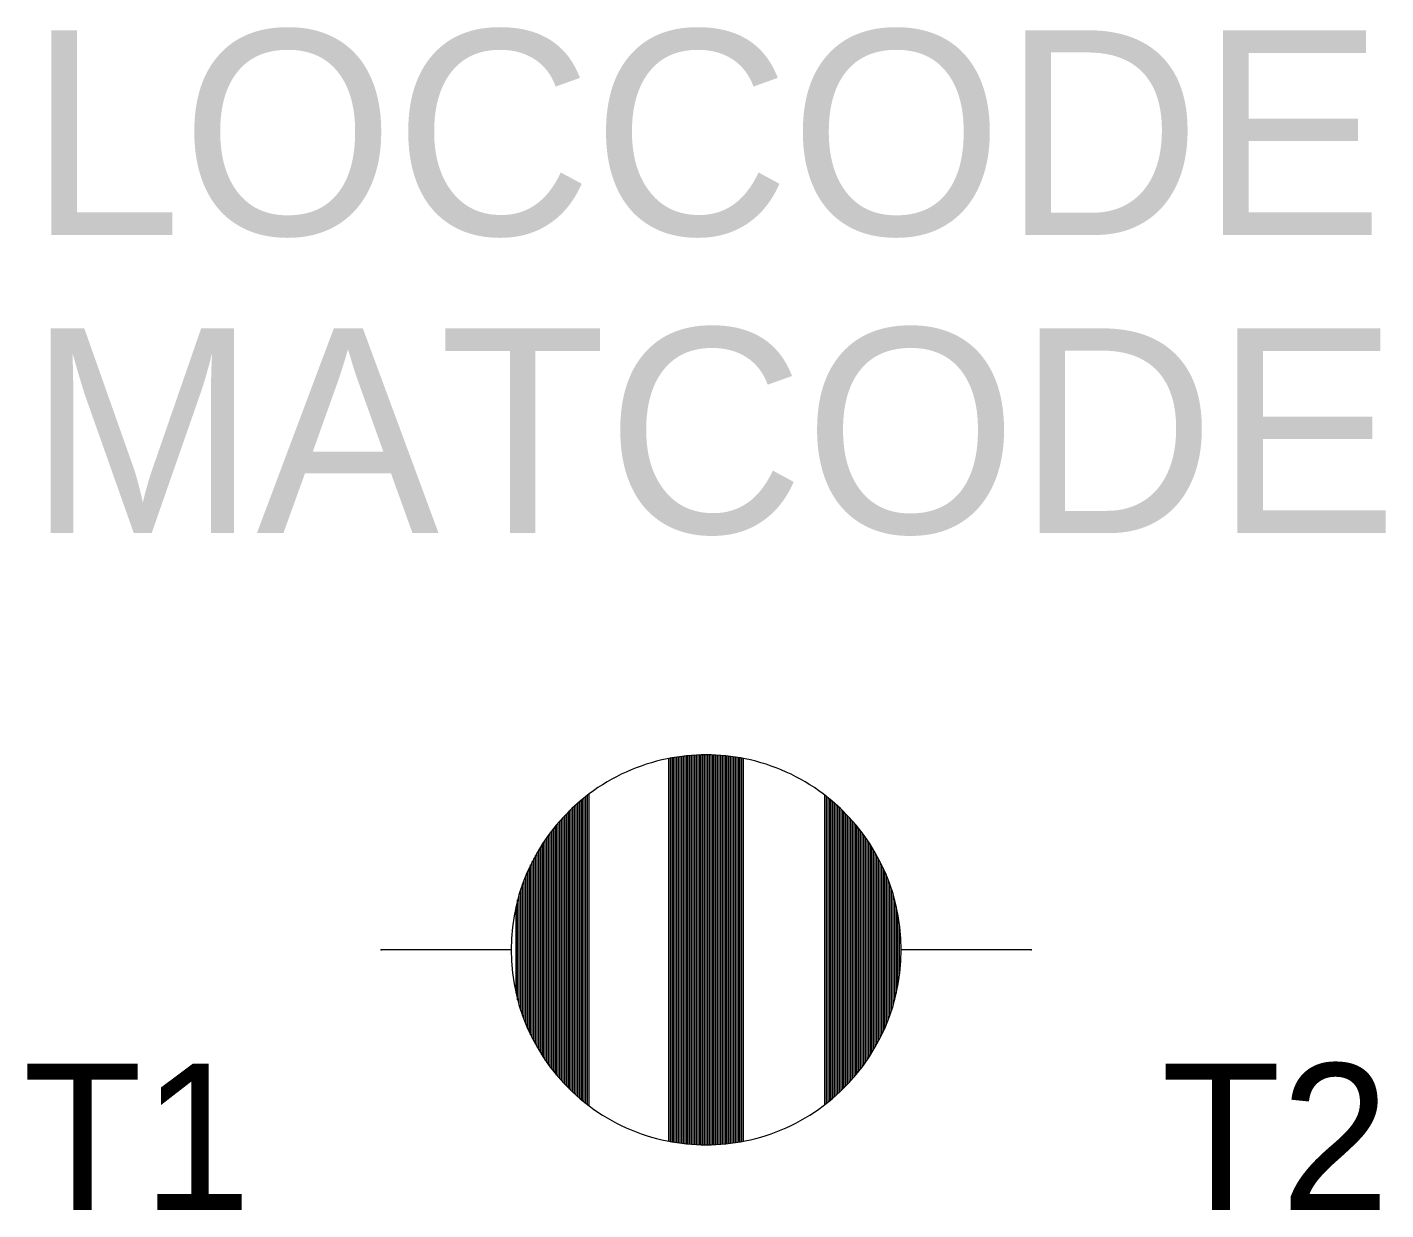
# Model space of a CAD drawing. Extents: x -10.4 to 10.5, y -4 to 14.2.
import ezdxf
from ezdxf.enums import TextEntityAlignment as Align

# ---------------------------------------------------------------- set-up
doc = ezdxf.new("R2010")
doc.units = 0
doc.layers.get('0').update_dxf_attribs({"linetype": 'CONTINUOUS'})
for name, color, linetype in [('A', 7, 'CONTINUOUS'), ('C', 6, 'CONTINUOUS'), ('T2', 1, 'CONTINUOUS')]:
    doc.layers.add(name, color=color, linetype=linetype)

msp = doc.modelspace()

# ---------------------------------------------------------------- linework, layer by layer
at = {"color": 0}
for p, q in [((-0.575, -2.944), (-0.575, 2.944)), ((-0.55, -2.949), (-0.55, 2.949)), ((-0.525, -2.954), (-0.525, 2.954)), ((-0.5, -2.958), (-0.5, 2.958)), ((-0.475, -2.962), (-0.475, 2.962)), ((-0.45, -2.966), (-0.45, 2.966)), ((-0.425, -2.97), (-0.425, 2.97)), ((-0.4, -2.973), (-0.4, 2.973)), ((-0.375, -2.976), (-0.375, 2.976)), ((-0.35, -2.98), (-0.35, 2.98)), ((-0.325, -2.982), (-0.325, 2.982)), ((-0.3, -2.985), (-0.3, 2.985)), ((-0.275, -2.987), (-0.275, 2.987)), ((-0.25, -2.99), (-0.25, 2.99)), ((-0.225, -2.992), (-0.225, 2.992)), ((-0.2, -2.993), (-0.2, 2.993)), ((-0.175, -2.995), (-0.175, 2.995)), ((-0.15, -2.996), (-0.15, 2.996)), ((-0.125, -2.997), (-0.125, 2.997)), ((-0.1, -2.998), (-0.1, 2.998)), ((-0.075, -2.999), (-0.075, 2.999)), ((-0.05, -3), (-0.05, 3)), ((-0.025, -3), (-0.025, 3)), ((0, -3), (0, 3)), ((0.025, -3), (0.025, 3)), ((0.05, -3), (0.05, 3)), ((0.075, -2.999), (0.075, 2.999)), ((0.1, -2.998), (0.1, 2.998)), ((0.125, -2.997), (0.125, 2.997)), ((0.15, -2.996), (0.15, 2.996)), ((0.175, -2.995), (0.175, 2.995)), ((0.2, -2.993), (0.2, 2.993)), ((0.225, -2.992), (0.225, 2.992)), ((0.25, -2.99), (0.25, 2.99)), ((0.275, -2.987), (0.275, 2.987)), ((0.3, -2.985), (0.3, 2.985)), ((0.325, -2.982), (0.325, 2.982)), ((0.35, -2.98), (0.35, 2.98)), ((0.375, -2.976), (0.375, 2.976)), ((0.4, -2.973), (0.4, 2.973)), ((0.425, -2.97), (0.425, 2.97)), ((0.45, -2.966), (0.45, 2.966)), ((0.475, -2.962), (0.475, 2.962)), ((0.5, -2.958), (0.5, 2.958)), ((0.525, -2.954), (0.525, 2.954)), ((0.55, -2.949), (0.55, 2.949)), ((0.575, -2.944), (0.575, 2.944)), ((-1.925, -2.301), (-1.925, 2.301)), ((-1.9, -2.322), (-1.9, 2.322)), ((-1.875, -2.342), (-1.875, 2.342)), ((-1.85, -2.362), (-1.85, 2.362)), ((-1.825, -2.381), (-1.825, 2.381)), ((-1.8, -2.4), (-1.8, 2.4)), ((1.825, -2.381), (1.825, 2.381)), ((1.85, -2.362), (1.85, 2.362)), ((1.875, -2.342), (1.875, 2.342)), ((1.9, -2.322), (1.9, 2.322)), ((1.925, -2.301), (1.925, 2.301)), ((-2.15, -2.092), (-2.15, 2.092)), ((-2.125, -2.118), (-2.125, 2.118)), ((-2.1, -2.142), (-2.1, 2.142)), ((-2.075, -2.167), (-2.075, 2.167)), ((-2.05, -2.19), (-2.05, 2.19)), ((-2.025, -2.213), (-2.025, 2.213)), ((-2, -2.236), (-2, 2.236)), ((-1.975, -2.258), (-1.975, 2.258)), ((-1.95, -2.28), (-1.95, 2.28)), ((1.95, -2.28), (1.95, 2.28)), ((1.975, -2.258), (1.975, 2.258)), ((2, -2.236), (2, 2.236)), ((2.025, -2.213), (2.025, 2.213)), ((2.05, -2.19), (2.05, 2.19)), ((2.075, -2.167), (2.075, 2.167)), ((2.1, -2.142), (2.1, 2.142)), ((2.125, -2.118), (2.125, 2.118)), ((2.15, -2.092), (2.15, 2.092)), ((-2.325, -1.896), (-2.325, 1.896)), ((-2.3, -1.926), (-2.3, 1.926)), ((-2.275, -1.956), (-2.275, 1.956)), ((-2.25, -1.984), (-2.25, 1.984)), ((-2.225, -2.012), (-2.225, 2.012)), ((-2.2, -2.04), (-2.2, 2.04)), ((-2.175, -2.066), (-2.175, 2.066)), ((2.175, -2.066), (2.175, 2.066)), ((2.2, -2.04), (2.2, 2.04)), ((2.225, -2.012), (2.225, 2.012)), ((2.25, -1.984), (2.25, 1.984)), ((2.275, -1.956), (2.275, 1.956)), ((2.3, -1.926), (2.3, 1.926)), ((2.325, -1.896), (2.325, 1.896)), ((-2.475, -1.695), (-2.475, 1.695)), ((-2.45, -1.731), (-2.45, 1.731)), ((-2.425, -1.766), (-2.425, 1.766)), ((-2.4, -1.8), (-2.4, 1.8)), ((-2.375, -1.833), (-2.375, 1.833)), ((-2.35, -1.865), (-2.35, 1.865)), ((2.35, -1.865), (2.35, 1.865)), ((2.375, -1.833), (2.375, 1.833)), ((2.4, -1.8), (2.4, 1.8)), ((2.425, -1.766), (2.425, 1.766)), ((2.45, -1.731), (2.45, 1.731)), ((2.475, -1.695), (2.475, 1.695)), ((-2.6, -1.497), (-2.6, 1.497)), ((-2.575, -1.539), (-2.575, 1.539)), ((-2.55, -1.58), (-2.55, 1.58)), ((-2.525, -1.62), (-2.525, 1.62)), ((-2.5, -1.658), (-2.5, 1.658)), ((2.5, -1.658), (2.5, 1.658)), ((2.525, -1.62), (2.525, 1.62)), ((2.55, -1.58), (2.55, 1.58)), ((2.575, -1.539), (2.575, 1.539)), ((2.6, -1.497), (2.6, 1.497)), ((-2.725, -1.255), (-2.725, 1.255)), ((-2.7, -1.308), (-2.7, 1.308)), ((-2.675, -1.358), (-2.675, 1.358)), ((-2.65, -1.406), (-2.65, 1.406)), ((-2.625, -1.452), (-2.625, 1.452)), ((2.625, -1.452), (2.625, 1.452)), ((2.65, -1.406), (2.65, 1.406)), ((2.675, -1.358), (2.675, 1.358)), ((2.7, -1.308), (2.7, 1.308)), ((2.725, -1.255), (2.725, 1.255)), ((-2.8, -1.077), (-2.8, 1.077)), ((-2.775, -1.14), (-2.775, 1.14)), ((-2.75, -1.199), (-2.75, 1.199)), ((2.75, -1.199), (2.75, 1.199)), ((2.775, -1.14), (2.775, 1.14)), ((2.8, -1.077), (2.8, 1.077)), ((-2.875, -0.857), (-2.875, 0.857)), ((-2.85, -0.937), (-2.85, 0.937)), ((-2.825, -1.01), (-2.825, 1.01)), ((2.825, -1.01), (2.825, 1.01)), ((2.85, -0.937), (2.85, 0.937)), ((2.875, -0.857), (2.875, 0.857)), ((-2.925, -0.667), (-2.925, 0.667)), ((-2.9, -0.768), (-2.9, 0.768)), ((2.9, -0.768), (2.9, 0.768)), ((2.925, -0.667), (2.925, 0.667)), ((2.95, -0.545), (2.95, 0.545)), ((2.975, -0.386), (2.975, 0.386))]:
    msp.add_line(p, q, dxfattribs=at)
at = {"color": 0, "linetype": 'CONTINUOUS'}
for p, q in [((-3, 0), (-5, 0)), ((5, 0), (3, 0))]:
    msp.add_line(p, q, dxfattribs=at)
at = {"color": 0}
for start, end in [(101.537, 126.8699), (78.463, 101.537), (53.1301, 78.463), (126.8699, 233.1301), (306.8699, 53.1301), (233.1301, 258.463), (281.537, 306.8699), (258.463, 281.537)]:
    msp.add_arc((0, 0), 3, start, end, dxfattribs=at)
at = {"layer": 'A', "color": 0}
msp.add_point((0, -3), dxfattribs=at)
at = {"layer": 'C', "color": 0}
for p in [(-5, 0), (5, 0)]:
    msp.add_point(p, dxfattribs=at)

# ---------------------------------------------------------------- texts
at = {"color": 0, "linetype": 'CONTINUOUS'}
for tag, p in [('LOCCODE', (0, 11)), ('MATCODE', (0.104, 6.413))]:
    msp.add_attdef(tag, text='', height=3.15, dxfattribs=at).set_placement(p, align=Align.CENTER)
at = {"layer": 'T2', "color": 0, "linetype": 'CONTINUOUS'}
msp.add_attdef('T1', text='', height=2.25, dxfattribs=at).set_placement((-7, -4), align=Align.RIGHT)
msp.add_attdef('T2', (7, -4), '', height=2.25, dxfattribs=at)

doc.saveas('drawing.dxf')
